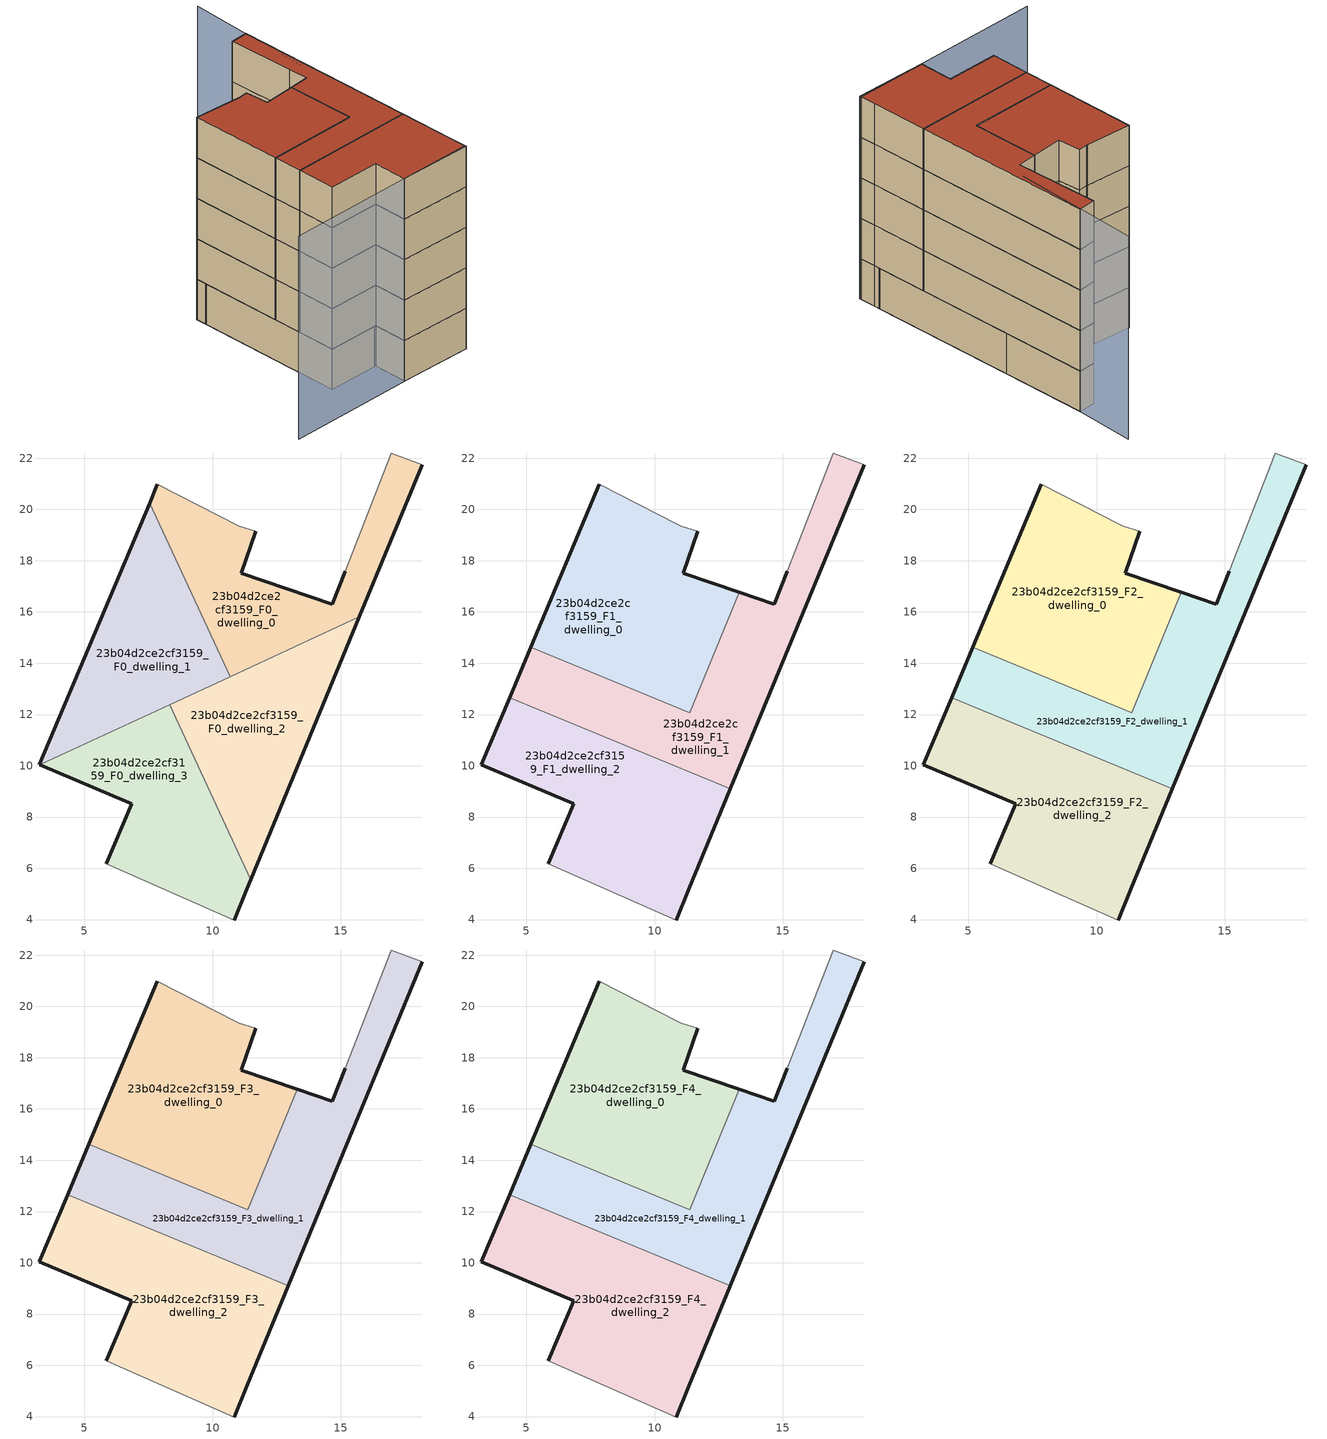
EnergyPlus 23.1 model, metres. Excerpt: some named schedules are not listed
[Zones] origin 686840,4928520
23b04d2ce2cf3159_F0_dwelling_0
 floor ground (EU_floor_Construction): 15.72,15.81 18.18,21.75 16.98,22.2 15.18,17.58 14.68,16.29 11.13,17.51 11.68,19.15 11.04,19.34 7.85,20.98 7.54,20.25 10.68,13.47 z0
 wall outside (EU_wall_Construction): 18.18,21.75 15.72,15.81 / 7.54,20.25 7.85,20.98 / 11.68,19.15 11.13,17.51 14.68,16.29 15.18,17.58 z0:3
 wall adiabatic (EU_wall_Construction): 15.18,17.58 16.98,22.2 18.18,21.75 / 7.85,20.98 11.04,19.34 11.68,19.15 z0:3
 wall to 23b04d2ce2cf3159_F0_dwelling_1 (EU_wall_Construction): 10.68,13.47 7.54,20.25 z0:3
 wall to 23b04d2ce2cf3159_F0_dwelling_2 (EU_wall_Construction): 15.72,15.81 10.68,13.47 z0:3
23b04d2ce2cf3159_F0_dwelling_1
 floor ground (EU_floor_Construction): 10.68,13.47 7.54,20.25 3.24,10.04 3.26,10.03 z0
 wall outside (EU_wall_Construction): 3.26,10.03 3.24,10.04 7.54,20.25 z0:3
 wall to 23b04d2ce2cf3159_F0_dwelling_3 (EU_wall_Construction): 8.32,12.38 3.26,10.03 z0:3
 wall to 23b04d2ce2cf3159_F0_dwelling_2 (EU_wall_Construction): 10.68,13.47 8.32,12.38 z0:3
23b04d2ce2cf3159_F0_dwelling_2
 floor ground (EU_floor_Construction): 11.49,5.55 15.72,15.81 8.32,12.38 z0
 wall outside (EU_wall_Construction): 15.72,15.81 11.49,5.55 z0:3
 wall to 23b04d2ce2cf3159_F0_dwelling_3 (EU_wall_Construction): 11.49,5.55 8.32,12.38 z0:3
23b04d2ce2cf3159_F0_dwelling_3
 floor ground (EU_floor_Construction): 10.84,3.98 11.34,5.18 11.49,5.55 8.32,12.38 3.26,10.03 6.76,8.56 6.84,8.52 5.85,6.18 z0
 wall outside (EU_wall_Construction): 11.49,5.55 11.34,5.18 10.84,3.98 / 5.85,6.18 6.84,8.52 6.76,8.56 3.26,10.03 z0:3
 wall adiabatic (EU_wall_Construction): 10.84,3.98 5.85,6.18 z0:3
23b04d2ce2cf3159_F1_dwelling_0
 floor to 23b04d2ce2cf3159_F0_dwelling_0 (EU_floor_Construction): 12.25,14.2 13.31,16.76 11.13,17.51 11.68,19.15 11.04,19.34 7.85,20.98 7.54,20.25 10.68,13.47 z3
 floor to 23b04d2ce2cf3159_F0_dwelling_1 (EU_floor_Construction): 10.68,13.47 7.54,20.25 5.17,14.63 9.4,12.88 z3
 floor to 23b04d2ce2cf3159_F0_dwelling_2 (EU_floor_Construction): 11.37,12.06 12.25,14.2 9.4,12.88 z3
 wall outside (EU_wall_Construction): 5.17,14.63 7.85,20.98 / 11.68,19.15 11.13,17.51 13.31,16.76 z3:6
 wall to 23b04d2ce2cf3159_F1_dwelling_1 (EU_wall_Construction): 13.31,16.76 11.37,12.06 5.17,14.63 z3:6
 wall adiabatic (EU_wall_Construction): 7.85,20.98 10.92,19.4 11.04,19.34 11.68,19.15 z3:6
23b04d2ce2cf3159_F1_dwelling_1
 floor to 23b04d2ce2cf3159_F0_dwelling_1 (EU_floor_Construction): 9.4,12.88 5.17,14.63 4.34,12.66 6.77,11.66 z3
 floor to 23b04d2ce2cf3159_F0_dwelling_0 (EU_floor_Construction): 15.72,15.81 18.18,21.75 16.98,22.2 15.18,17.58 14.68,16.29 13.31,16.76 12.25,14.2 z3
 floor to 23b04d2ce2cf3159_F0_dwelling_2 (EU_floor_Construction): 12.96,9.11 15.72,15.81 12.25,14.2 11.37,12.06 9.4,12.88 8.32,12.38 9.1,10.7 z3
 floor to 23b04d2ce2cf3159_F0_dwelling_3 (EU_floor_Construction): 9.1,10.7 8.32,12.38 6.77,11.66 z3
 wall outside (EU_wall_Construction): 13.31,16.76 14.68,16.29 15.18,17.58 / 18.18,21.75 12.96,9.11 / 4.34,12.66 5.17,14.63 z3:6
 wall adiabatic (EU_wall_Construction): 15.18,17.58 16.98,22.2 18.18,21.75 z3:6
 wall to 23b04d2ce2cf3159_F1_dwelling_2 (EU_wall_Construction): 12.96,9.11 4.34,12.66 z3:6
23b04d2ce2cf3159_F1_dwelling_2
 floor to 23b04d2ce2cf3159_F0_dwelling_3 (EU_floor_Construction): 10.84,3.98 11.34,5.18 11.49,5.55 9.1,10.7 6.77,11.66 3.26,10.03 6.84,8.52 5.85,6.18 z3
 floor to 23b04d2ce2cf3159_F0_dwelling_1 (EU_floor_Construction): 6.77,11.66 4.34,12.66 3.24,10.04 3.26,10.03 z3
 floor to 23b04d2ce2cf3159_F0_dwelling_2 (EU_floor_Construction): 11.49,5.55 12.96,9.11 9.1,10.7 z3
 wall outside (EU_wall_Construction): 12.96,9.11 11.34,5.18 10.84,3.98 / 5.85,6.18 6.84,8.52 3.24,10.04 4.34,12.66 z3:6
 wall adiabatic (EU_wall_Construction): 10.84,3.98 5.85,6.18 z3:6
23b04d2ce2cf3159_F2_dwelling_0
 floor to 23b04d2ce2cf3159_F1_dwelling_0 (EU_floor_Construction): 11.37,12.06 13.31,16.76 11.13,17.51 11.68,19.15 11.04,19.34 10.92,19.4 7.85,20.98 5.17,14.63 z6
 wall outside (EU_wall_Construction): 5.17,14.63 7.85,20.98 / 11.68,19.15 11.13,17.51 13.31,16.76 z6:9
 wall to 23b04d2ce2cf3159_F2_dwelling_1 (EU_wall_Construction): 13.31,16.76 11.37,12.06 5.17,14.63 z6:9
 wall adiabatic (EU_wall_Construction): 7.85,20.98 10.92,19.4 11.04,19.34 11.68,19.15 z6:9
23b04d2ce2cf3159_F2_dwelling_1
 floor to 23b04d2ce2cf3159_F1_dwelling_1 (EU_floor_Construction): 12.96,9.11 18.18,21.75 16.98,22.2 15.18,17.58 14.68,16.29 13.31,16.76 11.37,12.06 5.17,14.63 4.34,12.66 z6
 wall outside (EU_wall_Construction): 13.31,16.76 14.68,16.29 15.18,17.58 / 18.18,21.75 12.96,9.11 / 4.34,12.66 5.17,14.63 z6:9
 wall adiabatic (EU_wall_Construction): 15.18,17.58 16.98,22.2 18.18,21.75 z6:9
 wall to 23b04d2ce2cf3159_F2_dwelling_2 (EU_wall_Construction): 12.96,9.11 4.34,12.66 z6:9
23b04d2ce2cf3159_F2_dwelling_2
 floor to 23b04d2ce2cf3159_F1_dwelling_2 (EU_floor_Construction): 11.34,5.18 12.96,9.11 4.34,12.66 3.24,10.04 6.84,8.52 5.85,6.18 10.84,3.98 z6
 wall outside (EU_wall_Construction): 12.96,9.11 11.34,5.18 10.84,3.98 / 5.85,6.18 6.84,8.52 3.24,10.04 4.34,12.66 z6:9
 wall adiabatic (EU_wall_Construction): 10.84,3.98 5.85,6.18 z6:9
23b04d2ce2cf3159_F3_dwelling_0
 floor to 23b04d2ce2cf3159_F2_dwelling_0 (EU_floor_Construction): 11.37,12.06 13.31,16.76 11.13,17.51 11.68,19.15 11.04,19.34 10.92,19.4 7.85,20.98 5.17,14.63 z9
 wall outside (EU_wall_Construction): 5.17,14.63 7.85,20.98 / 11.68,19.15 11.13,17.51 13.31,16.76 z9:12
 wall to 23b04d2ce2cf3159_F3_dwelling_1 (EU_wall_Construction): 13.31,16.76 11.37,12.06 5.17,14.63 z9:12
 wall adiabatic (EU_wall_Construction): 7.85,20.98 10.92,19.4 11.04,19.34 11.68,19.15 z9:12
23b04d2ce2cf3159_F3_dwelling_1
 floor to 23b04d2ce2cf3159_F2_dwelling_1 (EU_floor_Construction): 12.96,9.11 18.18,21.75 16.98,22.2 15.18,17.58 14.68,16.29 13.31,16.76 11.37,12.06 5.17,14.63 4.34,12.66 z9
 wall outside (EU_wall_Construction): 13.31,16.76 14.68,16.29 15.18,17.58 / 18.18,21.75 12.96,9.11 / 4.34,12.66 5.17,14.63 z9:12
 wall adiabatic (EU_wall_Construction): 15.18,17.58 16.98,22.2 18.18,21.75 z9:12
 wall to 23b04d2ce2cf3159_F3_dwelling_2 (EU_wall_Construction): 12.96,9.11 4.34,12.66 z9:12
23b04d2ce2cf3159_F3_dwelling_2
 floor to 23b04d2ce2cf3159_F2_dwelling_2 (EU_floor_Construction): 11.34,5.18 12.96,9.11 4.34,12.66 3.24,10.04 6.84,8.52 5.85,6.18 10.84,3.98 z9
 wall outside (EU_wall_Construction): 12.96,9.11 11.34,5.18 10.84,3.98 / 5.85,6.18 6.84,8.52 3.24,10.04 4.34,12.66 z9:12
 wall adiabatic (EU_wall_Construction): 10.84,3.98 5.85,6.18 z9:12
23b04d2ce2cf3159_F4_dwelling_0
 floor to 23b04d2ce2cf3159_F3_dwelling_0 (EU_floor_Construction): 11.37,12.06 13.31,16.76 11.13,17.51 11.68,19.15 11.04,19.34 10.92,19.4 7.85,20.98 5.17,14.63 z12
 wall outside (EU_wall_Construction): 5.17,14.63 7.85,20.98 / 11.68,19.15 11.13,17.51 13.31,16.76 z12:15
 wall to 23b04d2ce2cf3159_F4_dwelling_1 (EU_wall_Construction): 13.31,16.76 11.37,12.06 5.17,14.63 z12:15
 wall adiabatic (EU_wall_Construction): 7.85,20.98 10.92,19.4 11.04,19.34 11.68,19.15 z12:15
 roof outside (EU_roof_Construction): 11.68,19.15 11.13,17.51 13.31,16.76 11.37,12.06 5.17,14.63 7.85,20.98 10.92,19.4 11.04,19.34 z15
23b04d2ce2cf3159_F4_dwelling_1
 floor to 23b04d2ce2cf3159_F3_dwelling_1 (EU_floor_Construction): 12.96,9.11 18.18,21.75 16.98,22.2 15.18,17.58 14.68,16.29 13.31,16.76 11.37,12.06 5.17,14.63 4.34,12.66 z12
 wall outside (EU_wall_Construction): 13.31,16.76 14.68,16.29 15.18,17.58 / 18.18,21.75 12.96,9.11 / 4.34,12.66 5.17,14.63 z12:15
 wall adiabatic (EU_wall_Construction): 15.18,17.58 16.98,22.2 18.18,21.75 z12:15
 wall to 23b04d2ce2cf3159_F4_dwelling_2 (EU_wall_Construction): 12.96,9.11 4.34,12.66 z12:15
 roof outside (EU_roof_Construction): 18.18,21.75 12.96,9.11 4.34,12.66 5.17,14.63 11.37,12.06 13.31,16.76 14.68,16.29 15.18,17.58 16.98,22.2 z15
23b04d2ce2cf3159_F4_dwelling_2
 floor to 23b04d2ce2cf3159_F3_dwelling_2 (EU_floor_Construction): 11.34,5.18 12.96,9.11 4.34,12.66 3.24,10.04 6.84,8.52 5.85,6.18 10.84,3.98 z12
 wall outside (EU_wall_Construction): 12.96,9.11 11.34,5.18 10.84,3.98 / 5.85,6.18 6.84,8.52 3.24,10.04 4.34,12.66 z12:15
 wall adiabatic (EU_wall_Construction): 10.84,3.98 5.85,6.18 z12:15
 roof outside (EU_roof_Construction): 12.96,9.11 11.34,5.18 10.84,3.98 5.85,6.18 6.84,8.52 3.24,10.04 4.34,12.66 z15
shading: -2.95,9.86 10.88,4.08 / 20.1,25.73 15.89,17 z0:15
[Building]
EU S2 Campaign: North Axis=0; Terrain=City; Solar Distribution=FullExterior
[Site:Location]
Bologna: Latitude=44.5; Longitude=11.25; Time Zone=1; Elevation=37
[SizingPeriod:WeatherFileDays]
AnnualSizingPeriod: Begin Month=1; Begin Day of Month=1; End Month=12; End Day of Month=31; Day of Week for Start Day=Monday; Use Weather File Daylight Saving Period=No; Use Weather File Rain and Snow Indicators=No
[MATERIAL]
EU_InternalMass_Material: Roughness=MediumRough; Thickness=0.1; Conductivity=1; Density=1800; Specific Heat=900; Thermal Absorptance=0.9; Solar Absorptance=0.7; Visible Absorptance=0.7
[MATERIAL:NOMASS] Roughness=MediumRough; Thermal Absorptance=0.9; Solar Absorptance=0.7; Visible Absorptance=0.7
Name | Thermal Resistance
EU_wall_NoMass | 0.905828
EU_roof_NoMass | 0.37593
EU_floor_NoMass | 0.67114
[CONSTRUCTION]
EU_wall_Construction: EU_wall_NoMass
EU_roof_Construction: EU_roof_NoMass
EU_floor_Construction: EU_floor_NoMass
EU_InternalMass_Construction: EU_InternalMass_Material
[ZONE] Type=1; Multiplier=1; Ceiling Height=autocalculate; Floor Area=autocalculate; Part of Total Floor Area=Yes
Name | Volume
23b04d2ce2cf3159_F0_dwelling_0 | 92.1204
23b04d2ce2cf3159_F1_dwelling_0; 23b04d2ce2cf3159_F2_dwelling_0; 23b04d2ce2cf3159_F3_dwelling_0; 23b04d2ce2cf3159_F4_dwelling_0; 23b04d2ce2cf3159_F1_dwelling_1; 23b04d2ce2cf3159_F2_dwelling_1; 23b04d2ce2cf3159_F3_dwelling_1; 23b04d2ce2cf3159_F4_dwelling_1 | 122.822
23b04d2ce2cf3159_F0_dwelling_1 | 92.0999
23b04d2ce2cf3159_F0_dwelling_2 | 92.124
23b04d2ce2cf3159_F1_dwelling_2; 23b04d2ce2cf3159_F2_dwelling_2; 23b04d2ce2cf3159_F3_dwelling_2; 23b04d2ce2cf3159_F4_dwelling_2 | 122.82
23b04d2ce2cf3159_F0_dwelling_3 | 92.1079
[INTERNALMASS] Construction=EU_InternalMass_Construction
Name | Zone or ZoneList | Surface Area
23b04d2ce2cf3159_F0_dwelling_0_EU_InternalMass | 23b04d2ce2cf3159_F0_dwelling_0 | 30.7074
23b04d2ce2cf3159_F0_dwelling_1_EU_InternalMass | 23b04d2ce2cf3159_F0_dwelling_1 | 30.7031
23b04d2ce2cf3159_F0_dwelling_2_EU_InternalMass | 23b04d2ce2cf3159_F0_dwelling_2 | 30.7058
23b04d2ce2cf3159_F0_dwelling_3_EU_InternalMass | 23b04d2ce2cf3159_F0_dwelling_3 | 30.7028
23b04d2ce2cf3159_F1_dwelling_0_EU_InternalMass | 23b04d2ce2cf3159_F1_dwelling_0 | 40.9402
23b04d2ce2cf3159_F1_dwelling_1_EU_InternalMass | 23b04d2ce2cf3159_F1_dwelling_1 | 40.9406
23b04d2ce2cf3159_F1_dwelling_2_EU_InternalMass | 23b04d2ce2cf3159_F1_dwelling_2 | 40.9412
23b04d2ce2cf3159_F2_dwelling_0_EU_InternalMass | 23b04d2ce2cf3159_F2_dwelling_0 | 40.9402
23b04d2ce2cf3159_F2_dwelling_1_EU_InternalMass | 23b04d2ce2cf3159_F2_dwelling_1 | 40.9406
23b04d2ce2cf3159_F2_dwelling_2_EU_InternalMass | 23b04d2ce2cf3159_F2_dwelling_2 | 40.9412
23b04d2ce2cf3159_F3_dwelling_0_EU_InternalMass | 23b04d2ce2cf3159_F3_dwelling_0 | 40.9402
23b04d2ce2cf3159_F3_dwelling_1_EU_InternalMass | 23b04d2ce2cf3159_F3_dwelling_1 | 40.9406
23b04d2ce2cf3159_F3_dwelling_2_EU_InternalMass | 23b04d2ce2cf3159_F3_dwelling_2 | 40.9412
23b04d2ce2cf3159_F4_dwelling_0_EU_InternalMass | 23b04d2ce2cf3159_F4_dwelling_0 | 40.9402
23b04d2ce2cf3159_F4_dwelling_1_EU_InternalMass | 23b04d2ce2cf3159_F4_dwelling_1 | 40.9406
23b04d2ce2cf3159_F4_dwelling_2_EU_InternalMass | 23b04d2ce2cf3159_F4_dwelling_2 | 40.9412
[OTHEREQUIPMENT] Fuel Type=Electricity; Design Level Calculation Method=Watts/Area; Power per Zone Floor Area=1; Fraction Latent=0; Fraction Radiant=0; Fraction Lost=0; Carbon Dioxide Generation Rate=0; EndUse Subcategory=EU_Step8_InternalGains
Name | Zone or ZoneList or Space or SpaceList | Schedule
EU_Step8_InternalGain_23b04d2ce2cf3159_F0_dwelling_0_f000 | 23b04d2ce2cf3159_F0_dwelling_0 | EU_Step8_GainSchedule_23b04d2ce2cf3159_F0_dwelling_0_f000
EU_Step8_InternalGain_23b04d2ce2cf3159_F0_dwelling_1_f000 | 23b04d2ce2cf3159_F0_dwelling_1 | EU_Step8_GainSchedule_23b04d2ce2cf3159_F0_dwelling_1_f000
EU_Step8_InternalGain_23b04d2ce2cf3159_F0_dwelling_2_f000 | 23b04d2ce2cf3159_F0_dwelling_2 | EU_Step8_GainSchedule_23b04d2ce2cf3159_F0_dwelling_2_f000
EU_Step8_InternalGain_23b04d2ce2cf3159_F0_dwelling_3_f000 | 23b04d2ce2cf3159_F0_dwelling_3 | EU_Step8_GainSchedule_23b04d2ce2cf3159_F0_dwelling_3_f000
EU_Step8_InternalGain_23b04d2ce2cf3159_F1_dwelling_0_f000 | 23b04d2ce2cf3159_F1_dwelling_0 | EU_Step8_GainSchedule_23b04d2ce2cf3159_F1_dwelling_0_f000
EU_Step8_InternalGain_23b04d2ce2cf3159_F1_dwelling_1_f000 | 23b04d2ce2cf3159_F1_dwelling_1 | EU_Step8_GainSchedule_23b04d2ce2cf3159_F1_dwelling_1_f000
EU_Step8_InternalGain_23b04d2ce2cf3159_F1_dwelling_2_f000 | 23b04d2ce2cf3159_F1_dwelling_2 | EU_Step8_GainSchedule_23b04d2ce2cf3159_F1_dwelling_2_f000
EU_Step8_InternalGain_23b04d2ce2cf3159_F2_dwelling_0_f000 | 23b04d2ce2cf3159_F2_dwelling_0 | EU_Step8_GainSchedule_23b04d2ce2cf3159_F2_dwelling_0_f000
EU_Step8_InternalGain_23b04d2ce2cf3159_F2_dwelling_1_f000 | 23b04d2ce2cf3159_F2_dwelling_1 | EU_Step8_GainSchedule_23b04d2ce2cf3159_F2_dwelling_1_f000
EU_Step8_InternalGain_23b04d2ce2cf3159_F2_dwelling_2_f000 | 23b04d2ce2cf3159_F2_dwelling_2 | EU_Step8_GainSchedule_23b04d2ce2cf3159_F2_dwelling_2_f000
EU_Step8_InternalGain_23b04d2ce2cf3159_F3_dwelling_0_f000 | 23b04d2ce2cf3159_F3_dwelling_0 | EU_Step8_GainSchedule_23b04d2ce2cf3159_F3_dwelling_0_f000
EU_Step8_InternalGain_23b04d2ce2cf3159_F3_dwelling_1_f000 | 23b04d2ce2cf3159_F3_dwelling_1 | EU_Step8_GainSchedule_23b04d2ce2cf3159_F3_dwelling_1_f000
EU_Step8_InternalGain_23b04d2ce2cf3159_F3_dwelling_2_f000 | 23b04d2ce2cf3159_F3_dwelling_2 | EU_Step8_GainSchedule_23b04d2ce2cf3159_F3_dwelling_2_f000
EU_Step8_InternalGain_23b04d2ce2cf3159_F4_dwelling_0_f000 | 23b04d2ce2cf3159_F4_dwelling_0 | EU_Step8_GainSchedule_23b04d2ce2cf3159_F4_dwelling_0_f000
EU_Step8_InternalGain_23b04d2ce2cf3159_F4_dwelling_1_f000 | 23b04d2ce2cf3159_F4_dwelling_1 | EU_Step8_GainSchedule_23b04d2ce2cf3159_F4_dwelling_1_f000
EU_Step8_InternalGain_23b04d2ce2cf3159_F4_dwelling_2_f000 | 23b04d2ce2cf3159_F4_dwelling_2 | EU_Step8_GainSchedule_23b04d2ce2cf3159_F4_dwelling_2_f000
[ZONEVENTILATION:DESIGNFLOWRATE] Schedule=EU_AlwaysOn; Design Flow Rate Calculation Method=AirChanges/Hour; Air Changes per Hour=0.73129; Ventilation Type=Natural; Fan Pressure Rise=0; Fan Total Efficiency=1; Constant Term Coefficient=1; Temperature Term Coefficient=0; Velocity Term Coefficient=0; Velocity Squared Term Coefficient=0; Minimum Indoor Temperature=-100; Maximum Indoor Temperature=100; Delta Temperature=-100; Minimum Outdoor Temperature=-100; Maximum Outdoor Temperature=100; Maximum Wind Speed=40
Name | Zone or ZoneList or Space or SpaceList
EU_ConstantAir_23b04d2ce2cf3159_F0_dwelling_0 | 23b04d2ce2cf3159_F0_dwelling_0
EU_ConstantAir_23b04d2ce2cf3159_F0_dwelling_1 | 23b04d2ce2cf3159_F0_dwelling_1
EU_ConstantAir_23b04d2ce2cf3159_F0_dwelling_2 | 23b04d2ce2cf3159_F0_dwelling_2
EU_ConstantAir_23b04d2ce2cf3159_F0_dwelling_3 | 23b04d2ce2cf3159_F0_dwelling_3
EU_ConstantAir_23b04d2ce2cf3159_F1_dwelling_0 | 23b04d2ce2cf3159_F1_dwelling_0
EU_ConstantAir_23b04d2ce2cf3159_F1_dwelling_1 | 23b04d2ce2cf3159_F1_dwelling_1
EU_ConstantAir_23b04d2ce2cf3159_F1_dwelling_2 | 23b04d2ce2cf3159_F1_dwelling_2
EU_ConstantAir_23b04d2ce2cf3159_F2_dwelling_0 | 23b04d2ce2cf3159_F2_dwelling_0
EU_ConstantAir_23b04d2ce2cf3159_F2_dwelling_1 | 23b04d2ce2cf3159_F2_dwelling_1
EU_ConstantAir_23b04d2ce2cf3159_F2_dwelling_2 | 23b04d2ce2cf3159_F2_dwelling_2
EU_ConstantAir_23b04d2ce2cf3159_F3_dwelling_0 | 23b04d2ce2cf3159_F3_dwelling_0
EU_ConstantAir_23b04d2ce2cf3159_F3_dwelling_1 | 23b04d2ce2cf3159_F3_dwelling_1
EU_ConstantAir_23b04d2ce2cf3159_F3_dwelling_2 | 23b04d2ce2cf3159_F3_dwelling_2
EU_ConstantAir_23b04d2ce2cf3159_F4_dwelling_0 | 23b04d2ce2cf3159_F4_dwelling_0
EU_ConstantAir_23b04d2ce2cf3159_F4_dwelling_1 | 23b04d2ce2cf3159_F4_dwelling_1
EU_ConstantAir_23b04d2ce2cf3159_F4_dwelling_2 | 23b04d2ce2cf3159_F4_dwelling_2
[HVACTEMPLATE:THERMOSTAT] Constant Heating Setpoint=20; Constant Cooling Setpoint=50
EU_HeatOnly_23b04d2ce2cf3159_F0_dwelling_0; EU_HeatOnly_23b04d2ce2cf3159_F0_dwelling_1; EU_HeatOnly_23b04d2ce2cf3159_F0_dwelling_2; EU_HeatOnly_23b04d2ce2cf3159_F0_dwelling_3; EU_HeatOnly_23b04d2ce2cf3159_F1_dwelling_0; EU_HeatOnly_23b04d2ce2cf3159_F1_dwelling_1; EU_HeatOnly_23b04d2ce2cf3159_F1_dwelling_2
